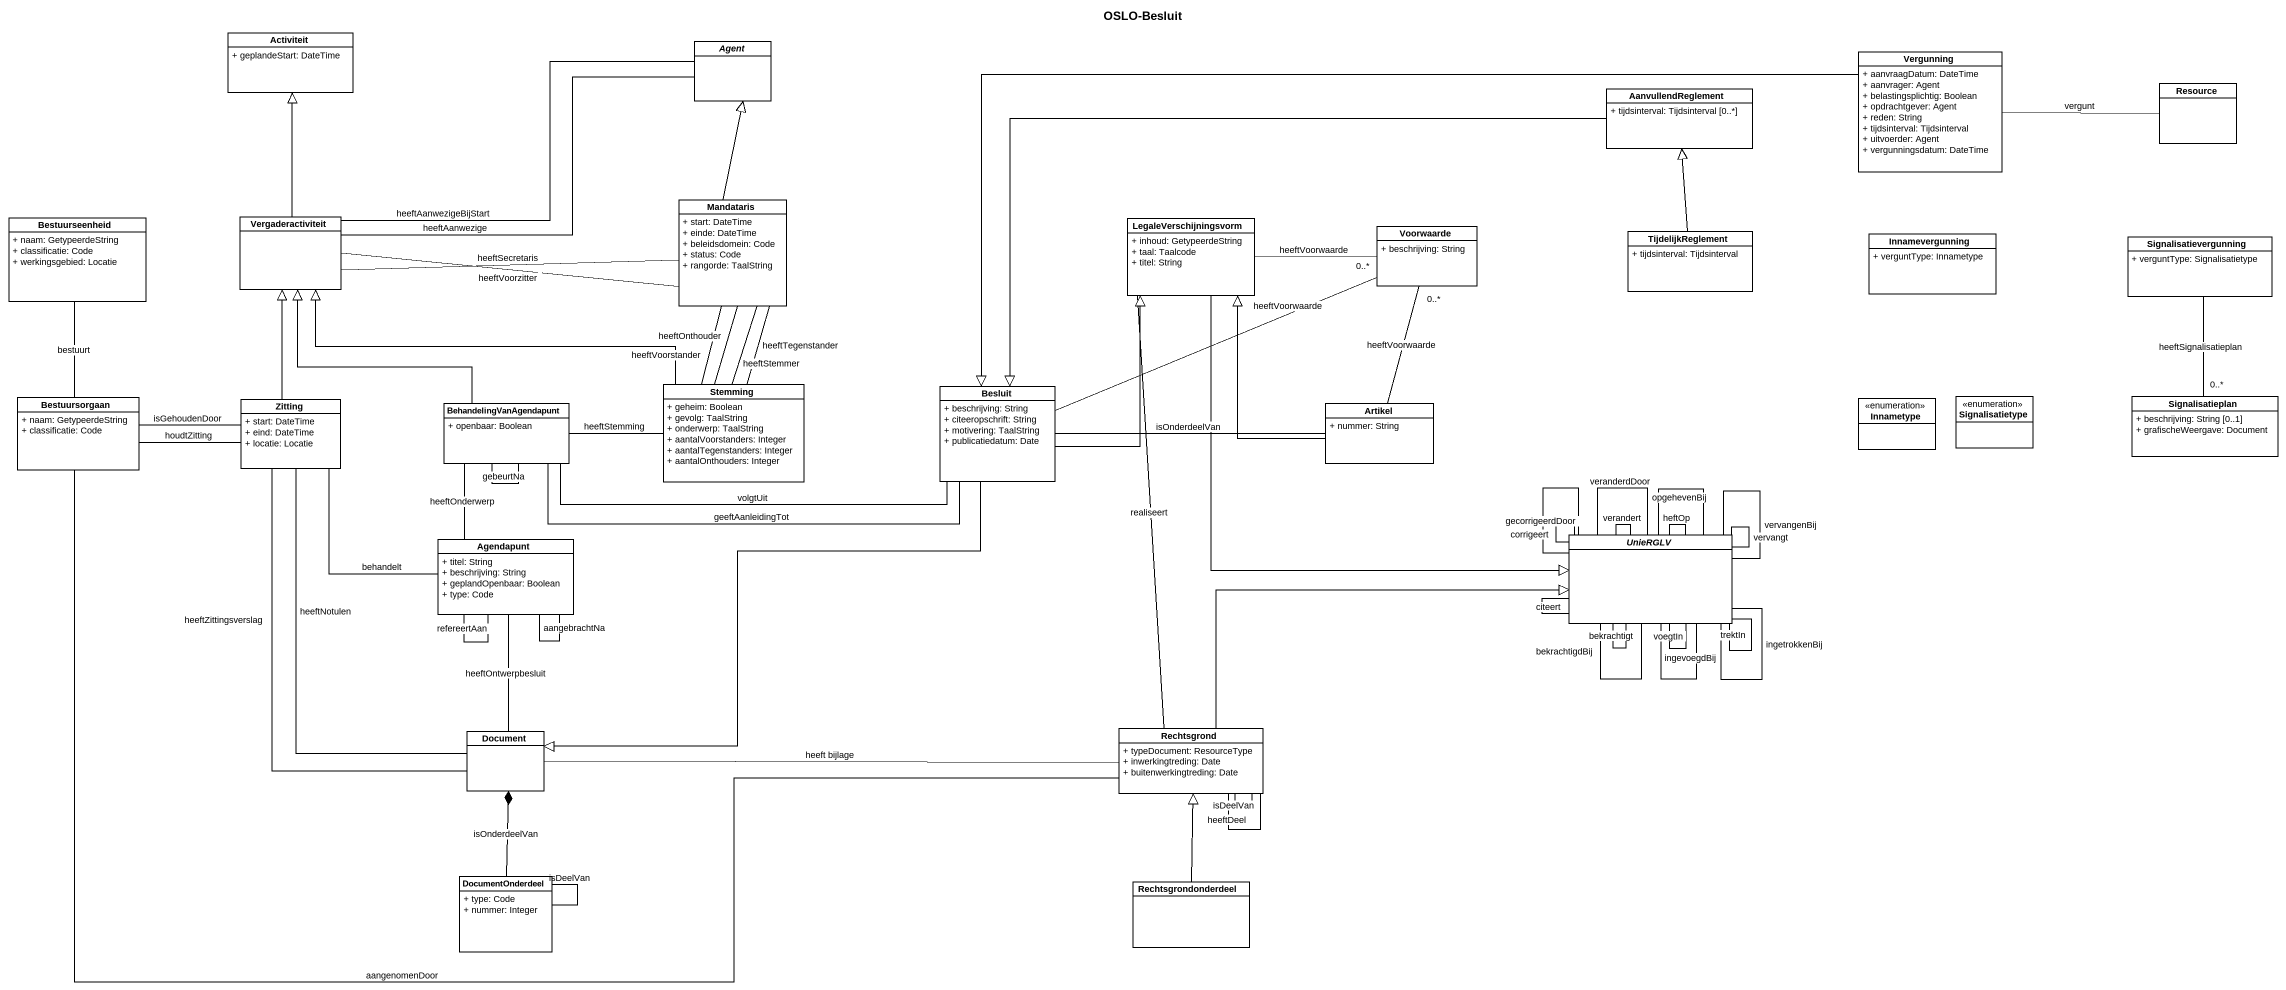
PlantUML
@startuml
title OSLO-Besluit
hide circle
hide empty members
skinparam classAttributeIconSize 0
class Activiteit {
  + geplandeStart: DateTime
}
abstract class "Agent" as Agent_
class Vergunning {
  + aanvraagDatum: DateTime
  + aanvrager: Agent
  + belastingsplichtig: Boolean
  + opdrachtgever: Agent
  + reden: String
  + tijdsinterval: Tijdsinterval
  + uitvoerder: Agent
  + vergunningsdatum: DateTime
}
class AanvullendReglement {
  + tijdsinterval: Tijdsinterval [0..*]
}
class Resource
class Bestuurseenheid {
  + naam: GetypeerdeString
  + classificatie: Code
  + werkingsgebied: Locatie
}
class Vergaderactiviteit
class Mandataris {
  + start: DateTime
  + einde: DateTime
  + beleidsdomein: Code
  + status: Code
  + rangorde: TaalString
}
class LegaleVerschijningsvorm {
  + inhoud: GetypeerdeString
  + taal: Taalcode
  + titel: String
}
class Voorwaarde {
  + beschrijving: String
}
class TijdelijkReglement {
  + tijdsinterval: Tijdsinterval
}
class Innamevergunning {
  + verguntType: Innametype
}
class Signalisatievergunning {
  + verguntType: Signalisatietype
}
class Bestuursorgaan {
  + naam: GetypeerdeString
  + classificatie: Code
}
class Zitting {
  + start: DateTime
  + eind: DateTime
  + locatie: Locatie
}
class BehandelingVanAgendapunt {
  + openbaar: Boolean
}
class Stemming {
  + geheim: Boolean
  + gevolg: TaalString
  + onderwerp: TaalString
  + aantalVoorstanders: Integer
  + aantalTegenstanders: Integer
  + aantalOnthouders: Integer
}
class Besluit {
  + beschrijving: String
  + citeeropschrift: String
  + motivering: TaalString
  + publicatiedatum: Date
}
class Artikel {
  + nummer: String
}
enum Innametype
enum Signalisatietype
class Signalisatieplan {
  + beschrijving: String [0..1]
  + grafischeWeergave: Document
}
class Agendapunt {
  + titel: String
  + beschrijving: String
  + geplandOpenbaar: Boolean
  + type: Code
}
abstract class UnieRGLV
class Document
class Rechtsgrond {
  + typeDocument: ResourceType
  + inwerkingtreding: Date
  + buitenwerkingtreding: Date
}
class DocumentOnderdeel {
  + type: Code
  + nummer: Integer
}
class Rechtsgrondonderdeel
Vergunning -right- Resource : vergunt
Vergunning -left-|> Besluit
AanvullendReglement -left-|> Besluit
Vergaderactiviteit -up-|> Activiteit
Vergaderactiviteit -right- Agent_ : heeftAanwezigeBijStart
Vergaderactiviteit -right- Agent_ : heeftAanwezige
Vergaderactiviteit -right- Mandataris : heeftSecretaris
Vergaderactiviteit -right- Mandataris : heeftVoorzitter
Mandataris -up-|> Agent_
LegaleVerschijningsvorm -right- Voorwaarde : heeftVoorwaarde
LegaleVerschijningsvorm --|> UnieRGLV
LegaleVerschijningsvorm -- Rechtsgrond : realiseert
TijdelijkReglement -up-|> AanvullendReglement
Signalisatievergunning -- "0..*" Signalisatieplan : heeftSignalisatieplan
Bestuursorgaan -up- Bestuurseenheid : bestuurt
Bestuursorgaan -right- Zitting : houdtZitting
Zitting -up-|> Vergaderactiviteit
Zitting -left- Bestuursorgaan : isGehoudenDoor
Zitting -- Agendapunt : behandelt
Zitting -- Document : heeftZittingsverslag
Zitting -- Document : heeftNotulen
BehandelingVanAgendapunt -up-|> Vergaderactiviteit
BehandelingVanAgendapunt -- BehandelingVanAgendapunt : gebeurtNa
BehandelingVanAgendapunt -right- Stemming : heeftStemming
BehandelingVanAgendapunt -right- Besluit : geeftAanleidingTot
BehandelingVanAgendapunt -- Agendapunt : heeftOnderwerp
Stemming -left-|> Vergaderactiviteit
Stemming -up- Mandataris : heeftTegenstander
Stemming -up- Mandataris : heeftOnthouder
Stemming -up- Mandataris : heeftStemmer
Stemming -up- Mandataris : heeftVoorstander
Besluit -up-|> LegaleVerschijningsvorm
Besluit -right- "0..*" Voorwaarde : heeftVoorwaarde
Besluit -left- BehandelingVanAgendapunt : volgtUit
Besluit --|> Document
Artikel -up-|> LegaleVerschijningsvorm
Artikel -up- "0..*" Voorwaarde : heeftVoorwaarde
Artikel -left- Besluit : isOnderdeelVan
Agendapunt -- Agendapunt : aangebrachtNa
Agendapunt -- Agendapunt : refereertAan
Agendapunt -- Document : heeftOntwerpbesluit
UnieRGLV -- UnieRGLV : trektIn
UnieRGLV -- UnieRGLV : corrigeert
UnieRGLV -- UnieRGLV : bekrachtigdBij
UnieRGLV -- UnieRGLV : veranderdDoor
UnieRGLV -- UnieRGLV : voegtIn
UnieRGLV -- UnieRGLV : ingevoegdBij
UnieRGLV -- UnieRGLV : ingetrokkenBij
UnieRGLV -- UnieRGLV : verandert
UnieRGLV -- UnieRGLV : heftOp
UnieRGLV -- UnieRGLV : vervangt
UnieRGLV -- UnieRGLV : vervangenBij
UnieRGLV -- UnieRGLV : opgehevenBij
UnieRGLV -- UnieRGLV : gecorrigeerdDoor
UnieRGLV -- UnieRGLV : citeert
UnieRGLV -- UnieRGLV : bekrachtigt
Rechtsgrond -left- Bestuursorgaan : aangenomenDoor
Rechtsgrond -right-|> UnieRGLV
Rechtsgrond -left- Document : heeft bijlage
Rechtsgrond -- Rechtsgrond : isDeelVan
Rechtsgrond -- Rechtsgrond : heeftDeel
DocumentOnderdeel -up-* Document : isOnderdeelVan
DocumentOnderdeel -- DocumentOnderdeel : isDeelVan
Rechtsgrondonderdeel -up-|> Rechtsgrond
@enduml
